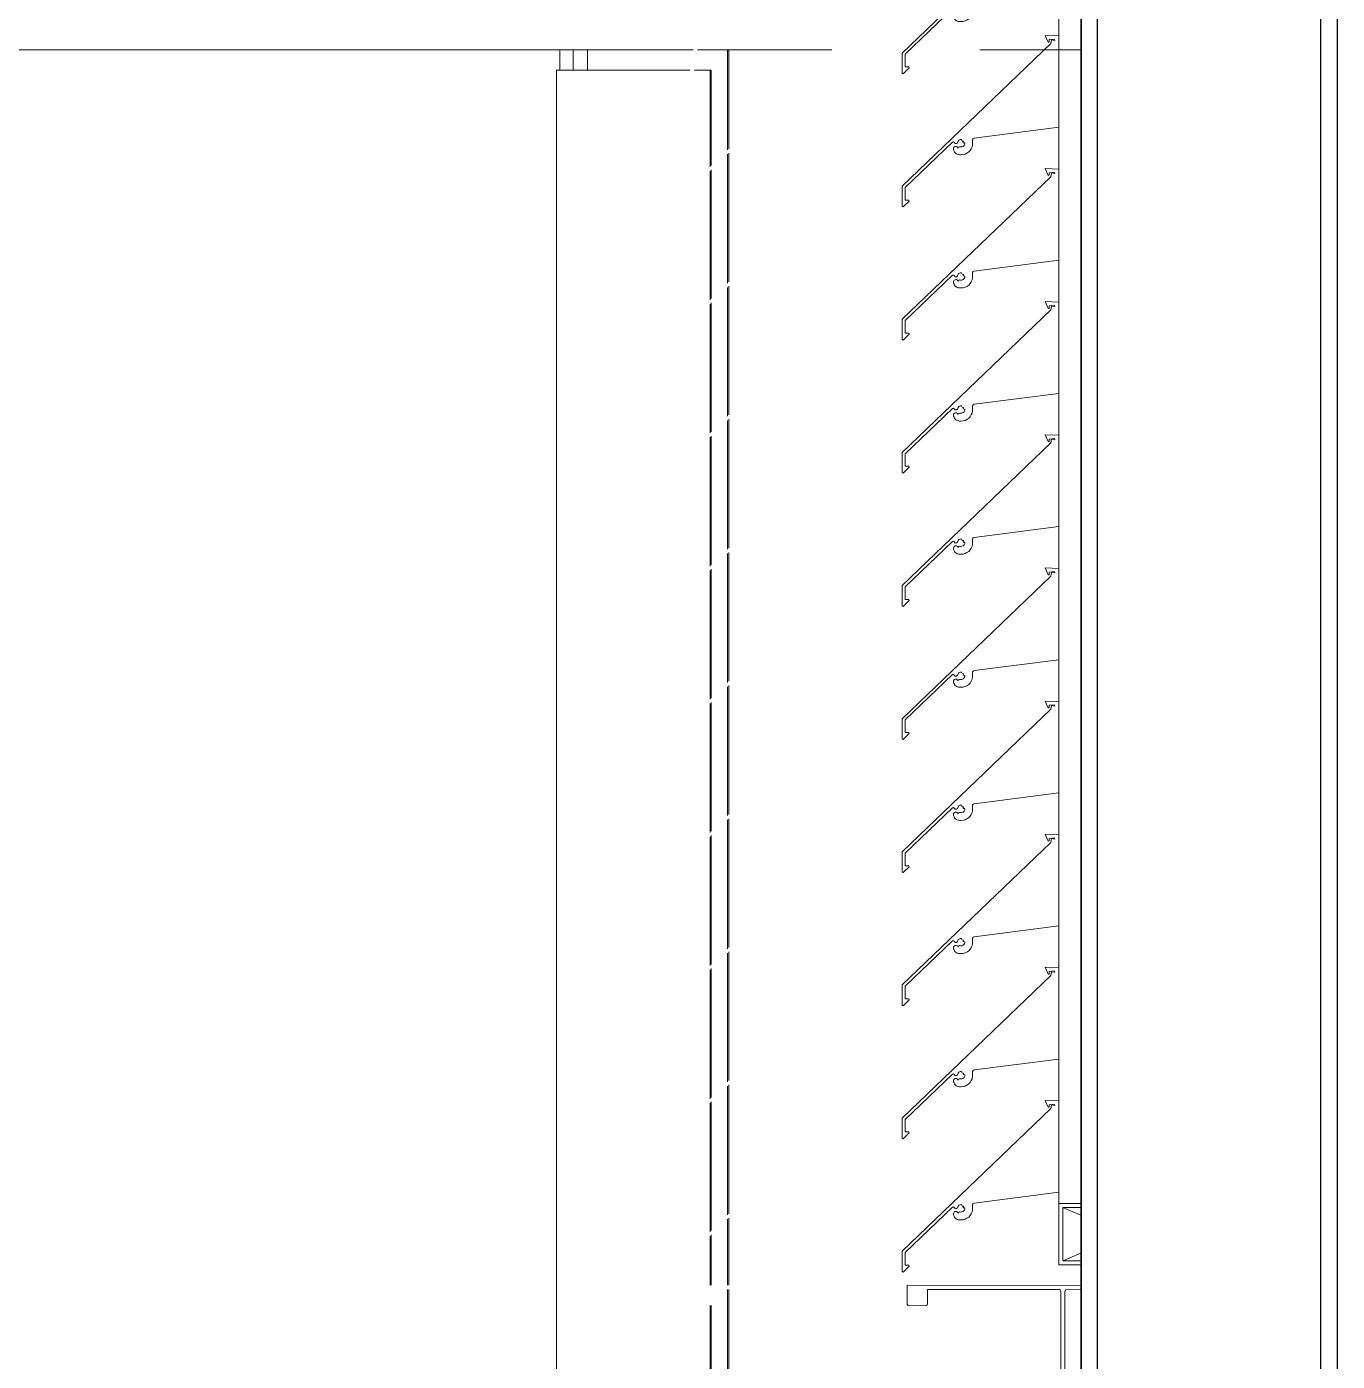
# Model space of a CAD drawing. Header units: millimetres. Extents: x -220592 to 404889, y -217665 to 38245.
# Drawn here: x 27251 to 27890, y -34606 to -33955 of the extents above; entities that cross this region are included whole.
import ezdxf

# ---------------------------------------------------------------- set-up
doc = ezdxf.new("R2010")
doc.units = ezdxf.units.MM
doc.set_wipeout_variables(frame=1)
doc.linetypes.add('XKITLINE00', pattern=[0])
for name, color, linetype in [('000 - 0_HIDE_OBJ_FRAMING_DEF_SUB_1', 7, 'Continuous'), ('000 - STRUCTURE_STEEL_FRAMING_SUB_COLOR_1', 7, 'Continuous'), ('000 - STRUCTURE_STEEL_FRAMING_SUB_COLOR_2', 7, 'Continuous'), ('000 - STRUCTURE_STEEL_FRAMING_WIPEOUT_', 7, 'Continuous')]:
    doc.layers.add(name, color=color, linetype=linetype)
doc.layers.add('Part', color=7, linetype='Continuous', lineweight=0)

# ---------------------------------------------------------------- blocks, each defined once
blk = doc.blocks.new('*A14014')
at = {"layer": 'Part', "color": 7, "linetype": 'XKITLINE00', "lineweight": 0}
for p, q in [((-171.648652, 169.556249), (-171.648652, 182.756135)), ((-172.298652, 182.406131), (-172.298652, 182.610427)), ((-172.298652, 181.756131), (-172.298652, 181.960427)), ((-172.298652, 181.106131), (-172.298652, 181.310427)), ((-172.298652, 180.456131), (-172.298652, 180.660427)), ((-172.298652, 179.806131), (-172.298652, 180.010427)), ((-172.298652, 179.156131), (-172.298652, 179.360427)), ((-172.298652, 178.506131), (-172.298652, 178.710427)), ((-172.298652, 177.856131), (-172.298652, 178.060427)), ((-172.298652, 177.206131), (-172.298652, 177.410427)), ((-172.298652, 176.556131), (-172.298652, 176.760427)), ((-172.298652, 175.906131), (-172.298652, 176.110427)), ((-172.298652, 175.256131), (-172.298652, 175.460427)), ((-172.298652, 174.606131), (-172.298652, 174.810427)), ((-172.298652, 173.956131), (-172.298652, 174.160427)), ((-172.298652, 173.306131), (-172.298652, 173.510427)), ((-172.298652, 172.656131), (-172.298652, 172.860427)), ((-172.298652, 172.006131), (-172.298652, 172.210427)), ((-172.298652, 171.356131), (-172.298652, 171.560427)), ((-172.298652, 170.706131), (-172.298652, 170.910427)), ((-172.298652, 170.056131), (-172.298652, 170.260427)), ((-172.298652, 169.556249), (-172.298652, 169.610427))]:
    blk.add_line(p, q, dxfattribs=at)
blk = doc.blocks.new('*A14227')
at = {"layer": 'Part', "color": 7, "linetype": 'XKITLINE00', "lineweight": 0}
for p, q in [((-172.338255, 170.018789), (-173.063377, 169.322543)), ((-172.298462, 170.056123), (-172.366148, 170.058745)), ((-172.366148, 170.058745), (-172.350613, 170.025258)), ((-172.350613, 170.025258), (-172.34549, 170.02567)), ((-172.34549, 170.02567), (-172.345361, 170.037861)), ((-172.345361, 170.037861), (-172.320378, 170.041001)), ((-172.335358, 170.037332), (-172.338255, 170.018789)), ((-172.335358, 170.037332), (-172.318342, 170.034428)), ((-172.320378, 170.041001), (-172.318342, 170.034428)), ((-172.298455, 169.610453), (-172.298462, 170.056123)), ((-172.790857, 169.542126), (-172.78619, 169.546913)), ((-172.78619, 169.546913), (-172.780114, 169.549703)), ((-172.780114, 169.549703), (-172.773442, 169.550125)), ((-172.773442, 169.550125), (-172.77112, 169.542735)), ((-172.720912, 169.545159), (-172.720672, 169.550681)), ((-172.720672, 169.550681), (-172.717536, 169.555233)), ((-172.717536, 169.555233), (-172.712461, 169.557423)), ((-172.712461, 169.557423), (-172.298455, 169.610453)), ((-173.048341, 169.316176), (-172.817326, 169.537579)), ((-172.817326, 169.537579), (-172.812166, 169.538671)), ((-172.810019, 169.512761), (-172.812659, 169.507287)), ((-172.812659, 169.507287), (-172.812163, 169.499517)), ((-172.812166, 169.538671), (-172.808512, 169.534044)), ((-172.812163, 169.499517), (-172.810428, 169.494021)), ((-172.810428, 169.494021), (-172.807674, 169.488958)), ((-172.804875, 169.515998), (-172.810019, 169.512761)), ((-172.808512, 169.534044), (-172.804048, 169.53019)), ((-172.807674, 169.488958), (-172.804002, 169.484515)), ((-172.798797, 169.51601), (-172.804875, 169.515998)), ((-172.804048, 169.53019), (-172.798154, 169.530396)), ((-172.804002, 169.484515), (-172.799549, 169.480857)), ((-172.793641, 169.512792), (-172.798797, 169.51601)), ((-172.798154, 169.530396), (-172.793971, 169.534553)), ((-172.793971, 169.534553), (-172.790857, 169.542126)), ((-172.790699, 169.50732), (-172.793641, 169.512792)), ((-172.788669, 169.512301), (-172.790699, 169.50732)), ((-172.783858, 169.514708), (-172.788669, 169.512301)), ((-172.77794, 169.513803), (-172.783858, 169.514708)), ((-172.77144, 169.514147), (-172.77794, 169.513803)), ((-172.765472, 169.516745), (-172.77144, 169.514147)), ((-172.77112, 169.542735), (-172.763955, 169.541791)), ((-172.76079, 169.521267), (-172.765472, 169.516745)), ((-172.763955, 169.541791), (-172.765124, 169.534731)), ((-172.765124, 169.534731), (-172.757418, 169.533625)), ((-172.757988, 169.527141), (-172.76079, 169.521267)), ((-172.757418, 169.533625), (-172.757988, 169.527141)), ((-172.756337, 169.479072), (-172.747074, 169.483445)), ((-172.747074, 169.483445), (-172.738758, 169.489423)), ((-172.738758, 169.489423), (-172.731662, 169.49681)), ((-172.731662, 169.49681), (-172.726022, 169.50536)), ((-172.726022, 169.50536), (-172.722024, 169.51479)), ((-172.722024, 169.51479), (-172.719801, 169.524789)), ((-172.719426, 169.535025), (-172.720912, 169.545159)), ((-172.719801, 169.524789), (-172.719426, 169.535025)), ((-172.799549, 169.480857), (-172.794479, 169.478117)), ((-172.794479, 169.478117), (-172.788978, 169.476398)), ((-172.788978, 169.476398), (-172.78325, 169.475762)), ((-172.78325, 169.475762), (-172.776451, 169.475664)), ((-172.776451, 169.475664), (-172.766238, 169.476449)), ((-172.766238, 169.476449), (-172.756337, 169.479072)), ((-173.063377, 169.322543), (-173.062824, 169.223392)), ((-173.047999, 169.25483), (-173.048341, 169.316176)), ((-173.062824, 169.223392), (-173.058143, 169.220923)), ((-173.058143, 169.220923), (-173.029494, 169.249812)), ((-173.030579, 169.254733), (-173.047999, 169.25483)), ((-173.029494, 169.249812), (-173.030579, 169.254733))]:
    blk.add_line(p, q, dxfattribs=at)
blk = doc.blocks.new('*A14228')
at = {"layer": 'Part', "color": 7, "linetype": 'XKITLINE00', "lineweight": 0}
for p, q in [((-172.338255, 170.668789), (-173.063377, 169.972543)), ((-172.298462, 170.706123), (-172.366148, 170.708745)), ((-172.366148, 170.708745), (-172.350613, 170.675258)), ((-172.350613, 170.675258), (-172.34549, 170.67567)), ((-172.34549, 170.67567), (-172.345361, 170.687861)), ((-172.345361, 170.687861), (-172.320378, 170.691001)), ((-172.335358, 170.687332), (-172.338255, 170.668789)), ((-172.335358, 170.687332), (-172.318342, 170.684428)), ((-172.320378, 170.691001), (-172.318342, 170.684428)), ((-172.298455, 170.260453), (-172.298462, 170.706123)), ((-172.78619, 170.196913), (-172.780114, 170.199703)), ((-172.780114, 170.199703), (-172.773442, 170.200125)), ((-172.773442, 170.200125), (-172.77112, 170.192735)), ((-172.720912, 170.195159), (-172.720672, 170.200681)), ((-172.720672, 170.200681), (-172.717536, 170.205233)), ((-172.717536, 170.205233), (-172.712461, 170.207423)), ((-172.712461, 170.207423), (-172.298455, 170.260453)), ((-173.048341, 169.966176), (-172.817326, 170.187579)), ((-172.817326, 170.187579), (-172.812166, 170.188671)), ((-172.810019, 170.162761), (-172.812659, 170.157287)), ((-172.812659, 170.157287), (-172.812163, 170.149517)), ((-172.812166, 170.188671), (-172.808512, 170.184044)), ((-172.812163, 170.149517), (-172.810428, 170.144021)), ((-172.810428, 170.144021), (-172.807674, 170.138958)), ((-172.804875, 170.165998), (-172.810019, 170.162761)), ((-172.808512, 170.184044), (-172.804048, 170.18019)), ((-172.807674, 170.138958), (-172.804002, 170.134515)), ((-172.798797, 170.16601), (-172.804875, 170.165998)), ((-172.804048, 170.18019), (-172.798154, 170.180396)), ((-172.804002, 170.134515), (-172.799549, 170.130857)), ((-172.793641, 170.162792), (-172.798797, 170.16601)), ((-172.798154, 170.180396), (-172.793971, 170.184553)), ((-172.793971, 170.184553), (-172.790857, 170.192126)), ((-172.790699, 170.15732), (-172.793641, 170.162792)), ((-172.790857, 170.192126), (-172.78619, 170.196913)), ((-172.788669, 170.162301), (-172.790699, 170.15732)), ((-172.783858, 170.164708), (-172.788669, 170.162301)), ((-172.77794, 170.163803), (-172.783858, 170.164708)), ((-172.77144, 170.164147), (-172.77794, 170.163803)), ((-172.765472, 170.166745), (-172.77144, 170.164147)), ((-172.77112, 170.192735), (-172.763955, 170.191791)), ((-172.76079, 170.171267), (-172.765472, 170.166745)), ((-172.763955, 170.191791), (-172.765124, 170.184731)), ((-172.765124, 170.184731), (-172.757418, 170.183625)), ((-172.757988, 170.177141), (-172.76079, 170.171267)), ((-172.757418, 170.183625), (-172.757988, 170.177141)), ((-172.756337, 170.129072), (-172.747074, 170.133445)), ((-172.747074, 170.133445), (-172.738758, 170.139423)), ((-172.738758, 170.139423), (-172.731662, 170.14681)), ((-172.731662, 170.14681), (-172.726022, 170.15536)), ((-172.726022, 170.15536), (-172.722024, 170.16479)), ((-172.722024, 170.16479), (-172.719801, 170.174789)), ((-172.719426, 170.185025), (-172.720912, 170.195159)), ((-172.719801, 170.174789), (-172.719426, 170.185025)), ((-172.799549, 170.130857), (-172.794479, 170.128117)), ((-172.794479, 170.128117), (-172.788978, 170.126398)), ((-172.788978, 170.126398), (-172.78325, 170.125762)), ((-172.78325, 170.125762), (-172.776451, 170.125664)), ((-172.776451, 170.125664), (-172.766238, 170.126449)), ((-172.766238, 170.126449), (-172.756337, 170.129072)), ((-173.063377, 169.972543), (-173.062824, 169.873392)), ((-173.047999, 169.90483), (-173.048341, 169.966176)), ((-173.062824, 169.873392), (-173.058143, 169.870923)), ((-173.058143, 169.870923), (-173.029494, 169.899812)), ((-173.030579, 169.904733), (-173.047999, 169.90483)), ((-173.029494, 169.899812), (-173.030579, 169.904733))]:
    blk.add_line(p, q, dxfattribs=at)
blk = doc.blocks.new('*A14229')
at = {"layer": 'Part', "color": 7, "linetype": 'XKITLINE00', "lineweight": 0}
for p, q in [((-172.338255, 171.318789), (-173.063377, 170.622543)), ((-172.298462, 171.356123), (-172.366148, 171.358745)), ((-172.366148, 171.358745), (-172.350613, 171.325258)), ((-172.350613, 171.325258), (-172.34549, 171.32567)), ((-172.34549, 171.32567), (-172.345361, 171.337861)), ((-172.345361, 171.337861), (-172.320378, 171.341001)), ((-172.335358, 171.337332), (-172.338255, 171.318789)), ((-172.335358, 171.337332), (-172.318342, 171.334428)), ((-172.320378, 171.341001), (-172.318342, 171.334428)), ((-172.298455, 170.910453), (-172.298462, 171.356123)), ((-172.78619, 170.846913), (-172.780114, 170.849703)), ((-172.780114, 170.849703), (-172.773442, 170.850125)), ((-172.773442, 170.850125), (-172.77112, 170.842735)), ((-172.720912, 170.845159), (-172.720672, 170.850681)), ((-172.720672, 170.850681), (-172.717536, 170.855233)), ((-172.717536, 170.855233), (-172.712461, 170.857423)), ((-172.712461, 170.857423), (-172.298455, 170.910453)), ((-173.048341, 170.616176), (-172.817326, 170.837579)), ((-172.817326, 170.837579), (-172.812166, 170.838671)), ((-172.810019, 170.812761), (-172.812659, 170.807287)), ((-172.812659, 170.807287), (-172.812163, 170.799517)), ((-172.812166, 170.838671), (-172.808512, 170.834044)), ((-172.812163, 170.799517), (-172.810428, 170.794021)), ((-172.810428, 170.794021), (-172.807674, 170.788958)), ((-172.804875, 170.815998), (-172.810019, 170.812761)), ((-172.808512, 170.834044), (-172.804048, 170.83019)), ((-172.807674, 170.788958), (-172.804002, 170.784515)), ((-172.798797, 170.81601), (-172.804875, 170.815998)), ((-172.804048, 170.83019), (-172.798154, 170.830396)), ((-172.804002, 170.784515), (-172.799549, 170.780857)), ((-172.793641, 170.812792), (-172.798797, 170.81601)), ((-172.798154, 170.830396), (-172.793971, 170.834553)), ((-172.793971, 170.834553), (-172.790857, 170.842126)), ((-172.790699, 170.80732), (-172.793641, 170.812792)), ((-172.790857, 170.842126), (-172.78619, 170.846913)), ((-172.788669, 170.812301), (-172.790699, 170.80732)), ((-172.783858, 170.814708), (-172.788669, 170.812301)), ((-172.77794, 170.813803), (-172.783858, 170.814708)), ((-172.77144, 170.814147), (-172.77794, 170.813803)), ((-172.765472, 170.816745), (-172.77144, 170.814147)), ((-172.77112, 170.842735), (-172.763955, 170.841791)), ((-172.76079, 170.821267), (-172.765472, 170.816745)), ((-172.763955, 170.841791), (-172.765124, 170.834731)), ((-172.765124, 170.834731), (-172.757418, 170.833625)), ((-172.757988, 170.827141), (-172.76079, 170.821267)), ((-172.757418, 170.833625), (-172.757988, 170.827141)), ((-172.747074, 170.783445), (-172.738758, 170.789423)), ((-172.738758, 170.789423), (-172.731662, 170.79681)), ((-172.731662, 170.79681), (-172.726022, 170.80536)), ((-172.726022, 170.80536), (-172.722024, 170.81479)), ((-172.722024, 170.81479), (-172.719801, 170.824789)), ((-172.719426, 170.835025), (-172.720912, 170.845159)), ((-172.719801, 170.824789), (-172.719426, 170.835025)), ((-172.799549, 170.780857), (-172.794479, 170.778117)), ((-172.794479, 170.778117), (-172.788978, 170.776398)), ((-172.788978, 170.776398), (-172.78325, 170.775762)), ((-172.78325, 170.775762), (-172.776451, 170.775664)), ((-172.776451, 170.775664), (-172.766238, 170.776449)), ((-172.766238, 170.776449), (-172.756337, 170.779072)), ((-172.756337, 170.779072), (-172.747074, 170.783445)), ((-173.063377, 170.622543), (-173.062824, 170.523392)), ((-173.047999, 170.55483), (-173.048341, 170.616176)), ((-173.058143, 170.520923), (-173.029494, 170.549812)), ((-173.030579, 170.554733), (-173.047999, 170.55483)), ((-173.029494, 170.549812), (-173.030579, 170.554733)), ((-173.062824, 170.523392), (-173.058143, 170.520923))]:
    blk.add_line(p, q, dxfattribs=at)
blk = doc.blocks.new('*A14230')
at = {"layer": 'Part', "color": 7, "linetype": 'XKITLINE00', "lineweight": 0}
for p, q in [((-172.338255, 171.968789), (-173.063377, 171.272543)), ((-172.298462, 172.006123), (-172.366148, 172.008745)), ((-172.366148, 172.008745), (-172.350613, 171.975258)), ((-172.350613, 171.975258), (-172.34549, 171.97567)), ((-172.34549, 171.97567), (-172.345361, 171.987861)), ((-172.345361, 171.987861), (-172.320378, 171.991001)), ((-172.335358, 171.987332), (-172.338255, 171.968789)), ((-172.335358, 171.987332), (-172.318342, 171.984428)), ((-172.320378, 171.991001), (-172.318342, 171.984428)), ((-172.298455, 171.560453), (-172.298462, 172.006123)), ((-172.720672, 171.500681), (-172.717536, 171.505233)), ((-172.717536, 171.505233), (-172.712461, 171.507423)), ((-172.712461, 171.507423), (-172.298455, 171.560453)), ((-173.048341, 171.266176), (-172.817326, 171.487579)), ((-172.817326, 171.487579), (-172.812166, 171.488671)), ((-172.810019, 171.462761), (-172.812659, 171.457287)), ((-172.812659, 171.457287), (-172.812163, 171.449517)), ((-172.812166, 171.488671), (-172.808512, 171.484044)), ((-172.812163, 171.449517), (-172.810428, 171.444021)), ((-172.810428, 171.444021), (-172.807674, 171.438958)), ((-172.804875, 171.465998), (-172.810019, 171.462761)), ((-172.808512, 171.484044), (-172.804048, 171.48019)), ((-172.807674, 171.438958), (-172.804002, 171.434515)), ((-172.798797, 171.46601), (-172.804875, 171.465998)), ((-172.804048, 171.48019), (-172.798154, 171.480396)), ((-172.793641, 171.462792), (-172.798797, 171.46601)), ((-172.798154, 171.480396), (-172.793971, 171.484553)), ((-172.793971, 171.484553), (-172.790857, 171.492126)), ((-172.790699, 171.45732), (-172.793641, 171.462792)), ((-172.790857, 171.492126), (-172.78619, 171.496913)), ((-172.788669, 171.462301), (-172.790699, 171.45732)), ((-172.783858, 171.464708), (-172.788669, 171.462301)), ((-172.78619, 171.496913), (-172.780114, 171.499703)), ((-172.77794, 171.463803), (-172.783858, 171.464708)), ((-172.780114, 171.499703), (-172.773442, 171.500125)), ((-172.77144, 171.464147), (-172.77794, 171.463803)), ((-172.773442, 171.500125), (-172.77112, 171.492735)), ((-172.765472, 171.466745), (-172.77144, 171.464147)), ((-172.77112, 171.492735), (-172.763955, 171.491791)), ((-172.76079, 171.471267), (-172.765472, 171.466745)), ((-172.763955, 171.491791), (-172.765124, 171.484731)), ((-172.765124, 171.484731), (-172.757418, 171.483625)), ((-172.757988, 171.477141), (-172.76079, 171.471267)), ((-172.757418, 171.483625), (-172.757988, 171.477141)), ((-172.747074, 171.433445), (-172.738758, 171.439423)), ((-172.738758, 171.439423), (-172.731662, 171.44681)), ((-172.731662, 171.44681), (-172.726022, 171.45536)), ((-172.726022, 171.45536), (-172.722024, 171.46479)), ((-172.722024, 171.46479), (-172.719801, 171.474789)), ((-172.720912, 171.495159), (-172.720672, 171.500681)), ((-172.719426, 171.485025), (-172.720912, 171.495159)), ((-172.719801, 171.474789), (-172.719426, 171.485025)), ((-172.804002, 171.434515), (-172.799549, 171.430857)), ((-172.799549, 171.430857), (-172.794479, 171.428117)), ((-172.794479, 171.428117), (-172.788978, 171.426398)), ((-172.788978, 171.426398), (-172.78325, 171.425762)), ((-172.78325, 171.425762), (-172.776451, 171.425664)), ((-172.776451, 171.425664), (-172.766238, 171.426449)), ((-172.766238, 171.426449), (-172.756337, 171.429072)), ((-172.756337, 171.429072), (-172.747074, 171.433445)), ((-173.063377, 171.272543), (-173.062824, 171.173392)), ((-173.047999, 171.20483), (-173.048341, 171.266176)), ((-173.058143, 171.170923), (-173.029494, 171.199812)), ((-173.030579, 171.204733), (-173.047999, 171.20483)), ((-173.029494, 171.199812), (-173.030579, 171.204733)), ((-173.062824, 171.173392), (-173.058143, 171.170923))]:
    blk.add_line(p, q, dxfattribs=at)
blk = doc.blocks.new('*A14231')
at = {"layer": 'Part', "color": 7, "linetype": 'XKITLINE00', "lineweight": 0}
for p, q in [((-172.338255, 172.618789), (-173.063377, 171.922543)), ((-172.298462, 172.656123), (-172.366148, 172.658745)), ((-172.366148, 172.658745), (-172.350613, 172.625258)), ((-172.350613, 172.625258), (-172.34549, 172.62567)), ((-172.34549, 172.62567), (-172.345361, 172.637861)), ((-172.345361, 172.637861), (-172.320378, 172.641001)), ((-172.335358, 172.637332), (-172.338255, 172.618789)), ((-172.335358, 172.637332), (-172.318342, 172.634428)), ((-172.320378, 172.641001), (-172.318342, 172.634428)), ((-172.298455, 172.210453), (-172.298462, 172.656123)), ((-172.720672, 172.150681), (-172.717536, 172.155233)), ((-172.717536, 172.155233), (-172.712461, 172.157423)), ((-172.712461, 172.157423), (-172.298455, 172.210453)), ((-173.048341, 171.916176), (-172.817326, 172.137579)), ((-172.817326, 172.137579), (-172.812166, 172.138671)), ((-172.810019, 172.112761), (-172.812659, 172.107287)), ((-172.812659, 172.107287), (-172.812163, 172.099517)), ((-172.812166, 172.138671), (-172.808512, 172.134044)), ((-172.812163, 172.099517), (-172.810428, 172.094021)), ((-172.810428, 172.094021), (-172.807674, 172.088958)), ((-172.804875, 172.115998), (-172.810019, 172.112761)), ((-172.808512, 172.134044), (-172.804048, 172.13019)), ((-172.807674, 172.088958), (-172.804002, 172.084515)), ((-172.798797, 172.11601), (-172.804875, 172.115998)), ((-172.804048, 172.13019), (-172.798154, 172.130396)), ((-172.793641, 172.112792), (-172.798797, 172.11601)), ((-172.798154, 172.130396), (-172.793971, 172.134553)), ((-172.793971, 172.134553), (-172.790857, 172.142126)), ((-172.790699, 172.10732), (-172.793641, 172.112792)), ((-172.790857, 172.142126), (-172.78619, 172.146913)), ((-172.788669, 172.112301), (-172.790699, 172.10732)), ((-172.783858, 172.114708), (-172.788669, 172.112301)), ((-172.78619, 172.146913), (-172.780114, 172.149703)), ((-172.77794, 172.113803), (-172.783858, 172.114708)), ((-172.780114, 172.149703), (-172.773442, 172.150125)), ((-172.77144, 172.114147), (-172.77794, 172.113803)), ((-172.773442, 172.150125), (-172.77112, 172.142735)), ((-172.765472, 172.116745), (-172.77144, 172.114147)), ((-172.77112, 172.142735), (-172.763955, 172.141791)), ((-172.76079, 172.121267), (-172.765472, 172.116745)), ((-172.763955, 172.141791), (-172.765124, 172.134731)), ((-172.765124, 172.134731), (-172.757418, 172.133625)), ((-172.757988, 172.127141), (-172.76079, 172.121267)), ((-172.757418, 172.133625), (-172.757988, 172.127141)), ((-172.747074, 172.083445), (-172.738758, 172.089423)), ((-172.738758, 172.089423), (-172.731662, 172.09681)), ((-172.731662, 172.09681), (-172.726022, 172.10536)), ((-172.726022, 172.10536), (-172.722024, 172.11479)), ((-172.722024, 172.11479), (-172.719801, 172.124789)), ((-172.720912, 172.145159), (-172.720672, 172.150681)), ((-172.719426, 172.135025), (-172.720912, 172.145159)), ((-172.719801, 172.124789), (-172.719426, 172.135025)), ((-172.804002, 172.084515), (-172.799549, 172.080857)), ((-172.799549, 172.080857), (-172.794479, 172.078117)), ((-172.794479, 172.078117), (-172.788978, 172.076398)), ((-172.788978, 172.076398), (-172.78325, 172.075762)), ((-172.78325, 172.075762), (-172.776451, 172.075664)), ((-172.776451, 172.075664), (-172.766238, 172.076449)), ((-172.766238, 172.076449), (-172.756337, 172.079072)), ((-172.756337, 172.079072), (-172.747074, 172.083445)), ((-173.063377, 171.922543), (-173.062824, 171.823392)), ((-173.047999, 171.85483), (-173.048341, 171.916176)), ((-173.058143, 171.820923), (-173.029494, 171.849812)), ((-173.030579, 171.854733), (-173.047999, 171.85483)), ((-173.029494, 171.849812), (-173.030579, 171.854733)), ((-173.062824, 171.823392), (-173.058143, 171.820923))]:
    blk.add_line(p, q, dxfattribs=at)
blk = doc.blocks.new('*A14232')
at = {"layer": 'Part', "color": 7, "linetype": 'XKITLINE00', "lineweight": 0}
for p, q in [((-172.338255, 173.268789), (-173.063377, 172.572543)), ((-172.298462, 173.306123), (-172.366148, 173.308745)), ((-172.366148, 173.308745), (-172.350613, 173.275258)), ((-172.350613, 173.275258), (-172.34549, 173.27567)), ((-172.34549, 173.27567), (-172.345361, 173.287861)), ((-172.345361, 173.287861), (-172.320378, 173.291001)), ((-172.335358, 173.287332), (-172.338255, 173.268789)), ((-172.335358, 173.287332), (-172.318342, 173.284428)), ((-172.320378, 173.291001), (-172.318342, 173.284428)), ((-172.298455, 172.860453), (-172.298462, 173.306123)), ((-172.720672, 172.800681), (-172.717536, 172.805233)), ((-172.717536, 172.805233), (-172.712461, 172.807423)), ((-172.712461, 172.807423), (-172.298455, 172.860453)), ((-173.048341, 172.566176), (-172.817326, 172.787579)), ((-172.817326, 172.787579), (-172.812166, 172.788671)), ((-172.810019, 172.762761), (-172.812659, 172.757287)), ((-172.812659, 172.757287), (-172.812163, 172.749517)), ((-172.812166, 172.788671), (-172.808512, 172.784044)), ((-172.812163, 172.749517), (-172.810428, 172.744021)), ((-172.810428, 172.744021), (-172.807674, 172.738958)), ((-172.804875, 172.765998), (-172.810019, 172.762761)), ((-172.808512, 172.784044), (-172.804048, 172.78019)), ((-172.798797, 172.76601), (-172.804875, 172.765998)), ((-172.804048, 172.78019), (-172.798154, 172.780396)), ((-172.793641, 172.762792), (-172.798797, 172.76601)), ((-172.798154, 172.780396), (-172.793971, 172.784553)), ((-172.793971, 172.784553), (-172.790857, 172.792126)), ((-172.790699, 172.75732), (-172.793641, 172.762792)), ((-172.790857, 172.792126), (-172.78619, 172.796913)), ((-172.788669, 172.762301), (-172.790699, 172.75732)), ((-172.783858, 172.764708), (-172.788669, 172.762301)), ((-172.78619, 172.796913), (-172.780114, 172.799703)), ((-172.77794, 172.763803), (-172.783858, 172.764708)), ((-172.780114, 172.799703), (-172.773442, 172.800125)), ((-172.77144, 172.764147), (-172.77794, 172.763803)), ((-172.773442, 172.800125), (-172.77112, 172.792735)), ((-172.765472, 172.766745), (-172.77144, 172.764147)), ((-172.77112, 172.792735), (-172.763955, 172.791791)), ((-172.76079, 172.771267), (-172.765472, 172.766745)), ((-172.763955, 172.791791), (-172.765124, 172.784731)), ((-172.765124, 172.784731), (-172.757418, 172.783625)), ((-172.757988, 172.777141), (-172.76079, 172.771267)), ((-172.757418, 172.783625), (-172.757988, 172.777141)), ((-172.747074, 172.733445), (-172.738758, 172.739423)), ((-172.738758, 172.739423), (-172.731662, 172.74681)), ((-172.731662, 172.74681), (-172.726022, 172.75536)), ((-172.726022, 172.75536), (-172.722024, 172.76479)), ((-172.722024, 172.76479), (-172.719801, 172.774789)), ((-172.720912, 172.795159), (-172.720672, 172.800681)), ((-172.719426, 172.785025), (-172.720912, 172.795159)), ((-172.719801, 172.774789), (-172.719426, 172.785025)), ((-172.807674, 172.738958), (-172.804002, 172.734515)), ((-172.804002, 172.734515), (-172.799549, 172.730857)), ((-172.799549, 172.730857), (-172.794479, 172.728117)), ((-172.794479, 172.728117), (-172.788978, 172.726398)), ((-172.788978, 172.726398), (-172.78325, 172.725762)), ((-172.78325, 172.725762), (-172.776451, 172.725664)), ((-172.776451, 172.725664), (-172.766238, 172.726449)), ((-172.766238, 172.726449), (-172.756337, 172.729072)), ((-172.756337, 172.729072), (-172.747074, 172.733445)), ((-173.063377, 172.572543), (-173.062824, 172.473392)), ((-173.047999, 172.50483), (-173.048341, 172.566176)), ((-173.058143, 172.470923), (-173.029494, 172.499812)), ((-173.030579, 172.504733), (-173.047999, 172.50483)), ((-173.029494, 172.499812), (-173.030579, 172.504733)), ((-173.062824, 172.473392), (-173.058143, 172.470923))]:
    blk.add_line(p, q, dxfattribs=at)
blk = doc.blocks.new('*A14233')
at = {"layer": 'Part', "color": 7, "linetype": 'XKITLINE00', "lineweight": 0}
for p, q in [((-172.338255, 173.918789), (-173.063377, 173.222543)), ((-172.298462, 173.956123), (-172.366148, 173.958745)), ((-172.366148, 173.958745), (-172.350613, 173.925258)), ((-172.350613, 173.925258), (-172.34549, 173.92567)), ((-172.34549, 173.92567), (-172.345361, 173.937861)), ((-172.345361, 173.937861), (-172.320378, 173.941001)), ((-172.335358, 173.937332), (-172.338255, 173.918789)), ((-172.335358, 173.937332), (-172.318342, 173.934428)), ((-172.320378, 173.941001), (-172.318342, 173.934428)), ((-172.298455, 173.510453), (-172.298462, 173.956123)), ((-172.717536, 173.455233), (-172.712461, 173.457423)), ((-172.712461, 173.457423), (-172.298455, 173.510453)), ((-173.048341, 173.216176), (-172.817326, 173.437579)), ((-172.817326, 173.437579), (-172.812166, 173.438671)), ((-172.810019, 173.412761), (-172.812659, 173.407287)), ((-172.812659, 173.407287), (-172.812163, 173.399517)), ((-172.812166, 173.438671), (-172.808512, 173.434044)), ((-172.812163, 173.399517), (-172.810428, 173.394021)), ((-172.810428, 173.394021), (-172.807674, 173.388958)), ((-172.804875, 173.415998), (-172.810019, 173.412761)), ((-172.808512, 173.434044), (-172.804048, 173.43019)), ((-172.798797, 173.41601), (-172.804875, 173.415998)), ((-172.804048, 173.43019), (-172.798154, 173.430396)), ((-172.793641, 173.412792), (-172.798797, 173.41601)), ((-172.798154, 173.430396), (-172.793971, 173.434553)), ((-172.793971, 173.434553), (-172.790857, 173.442126)), ((-172.790699, 173.40732), (-172.793641, 173.412792)), ((-172.790857, 173.442126), (-172.78619, 173.446913)), ((-172.788669, 173.412301), (-172.790699, 173.40732)), ((-172.783858, 173.414708), (-172.788669, 173.412301)), ((-172.78619, 173.446913), (-172.780114, 173.449703)), ((-172.77794, 173.413803), (-172.783858, 173.414708)), ((-172.780114, 173.449703), (-172.773442, 173.450125)), ((-172.77144, 173.414147), (-172.77794, 173.413803)), ((-172.773442, 173.450125), (-172.77112, 173.442735)), ((-172.765472, 173.416745), (-172.77144, 173.414147)), ((-172.77112, 173.442735), (-172.763955, 173.441791)), ((-172.76079, 173.421267), (-172.765472, 173.416745)), ((-172.763955, 173.441791), (-172.765124, 173.434731)), ((-172.765124, 173.434731), (-172.757418, 173.433625)), ((-172.757988, 173.427141), (-172.76079, 173.421267)), ((-172.757418, 173.433625), (-172.757988, 173.427141)), ((-172.738758, 173.389423), (-172.731662, 173.39681)), ((-172.731662, 173.39681), (-172.726022, 173.40536)), ((-172.726022, 173.40536), (-172.722024, 173.41479)), ((-172.722024, 173.41479), (-172.719801, 173.424789)), ((-172.720912, 173.445159), (-172.720672, 173.450681)), ((-172.719426, 173.435025), (-172.720912, 173.445159)), ((-172.720672, 173.450681), (-172.717536, 173.455233)), ((-172.719801, 173.424789), (-172.719426, 173.435025)), ((-172.807674, 173.388958), (-172.804002, 173.384515)), ((-172.804002, 173.384515), (-172.799549, 173.380857)), ((-172.799549, 173.380857), (-172.794479, 173.378117)), ((-172.794479, 173.378117), (-172.788978, 173.376398)), ((-172.788978, 173.376398), (-172.78325, 173.375762)), ((-172.78325, 173.375762), (-172.776451, 173.375664)), ((-172.776451, 173.375664), (-172.766238, 173.376449)), ((-172.766238, 173.376449), (-172.756337, 173.379072)), ((-172.756337, 173.379072), (-172.747074, 173.383445)), ((-172.747074, 173.383445), (-172.738758, 173.389423)), ((-173.063377, 173.222543), (-173.062824, 173.123392)), ((-173.047999, 173.15483), (-173.048341, 173.216176)), ((-173.058143, 173.120923), (-173.029494, 173.149812)), ((-173.030579, 173.154733), (-173.047999, 173.15483)), ((-173.029494, 173.149812), (-173.030579, 173.154733)), ((-173.062824, 173.123392), (-173.058143, 173.120923))]:
    blk.add_line(p, q, dxfattribs=at)
blk = doc.blocks.new('*A14234')
at = {"layer": 'Part', "color": 7, "linetype": 'XKITLINE00', "lineweight": 0}
for p, q in [((-172.338255, 174.568789), (-173.063377, 173.872543)), ((-172.298462, 174.606123), (-172.366148, 174.608745)), ((-172.366148, 174.608745), (-172.350613, 174.575258)), ((-172.350613, 174.575258), (-172.34549, 174.57567)), ((-172.34549, 174.57567), (-172.345361, 174.587861)), ((-172.345361, 174.587861), (-172.320378, 174.591001)), ((-172.335358, 174.587332), (-172.338255, 174.568789)), ((-172.335358, 174.587332), (-172.318342, 174.584428)), ((-172.320378, 174.591001), (-172.318342, 174.584428)), ((-172.298455, 174.160453), (-172.298462, 174.606123)), ((-172.712461, 174.107423), (-172.298455, 174.160453)), ((-173.048341, 173.866176), (-172.817326, 174.087579)), ((-172.817326, 174.087579), (-172.812166, 174.088671)), ((-172.810019, 174.062761), (-172.812659, 174.057287)), ((-172.812659, 174.057287), (-172.812163, 174.049517)), ((-172.812166, 174.088671), (-172.808512, 174.084044)), ((-172.812163, 174.049517), (-172.810428, 174.044021)), ((-172.810428, 174.044021), (-172.807674, 174.038958)), ((-172.804875, 174.065998), (-172.810019, 174.062761)), ((-172.808512, 174.084044), (-172.804048, 174.08019)), ((-172.798797, 174.06601), (-172.804875, 174.065998)), ((-172.804048, 174.08019), (-172.798154, 174.080396)), ((-172.793641, 174.062792), (-172.798797, 174.06601)), ((-172.798154, 174.080396), (-172.793971, 174.084553)), ((-172.793971, 174.084553), (-172.790857, 174.092126)), ((-172.790699, 174.05732), (-172.793641, 174.062792)), ((-172.790857, 174.092126), (-172.78619, 174.096913)), ((-172.788669, 174.062301), (-172.790699, 174.05732)), ((-172.783858, 174.064708), (-172.788669, 174.062301)), ((-172.78619, 174.096913), (-172.780114, 174.099703)), ((-172.77794, 174.063803), (-172.783858, 174.064708)), ((-172.780114, 174.099703), (-172.773442, 174.100125)), ((-172.77144, 174.064147), (-172.77794, 174.063803)), ((-172.773442, 174.100125), (-172.77112, 174.092735)), ((-172.765472, 174.066745), (-172.77144, 174.064147)), ((-172.77112, 174.092735), (-172.763955, 174.091791)), ((-172.76079, 174.071267), (-172.765472, 174.066745)), ((-172.763955, 174.091791), (-172.765124, 174.084731)), ((-172.765124, 174.084731), (-172.757418, 174.083625)), ((-172.757988, 174.077141), (-172.76079, 174.071267)), ((-172.757418, 174.083625), (-172.757988, 174.077141)), ((-172.738758, 174.039423), (-172.731662, 174.04681)), ((-172.731662, 174.04681), (-172.726022, 174.05536)), ((-172.726022, 174.05536), (-172.722024, 174.06479)), ((-172.722024, 174.06479), (-172.719801, 174.074789)), ((-172.720912, 174.095159), (-172.720672, 174.100681)), ((-172.719426, 174.085025), (-172.720912, 174.095159)), ((-172.720672, 174.100681), (-172.717536, 174.105233)), ((-172.719801, 174.074789), (-172.719426, 174.085025)), ((-172.717536, 174.105233), (-172.712461, 174.107423)), ((-172.807674, 174.038958), (-172.804002, 174.034515)), ((-172.804002, 174.034515), (-172.799549, 174.030857)), ((-172.799549, 174.030857), (-172.794479, 174.028117)), ((-172.794479, 174.028117), (-172.788978, 174.026398)), ((-172.788978, 174.026398), (-172.78325, 174.025762)), ((-172.78325, 174.025762), (-172.776451, 174.025664)), ((-172.776451, 174.025664), (-172.766238, 174.026449)), ((-172.766238, 174.026449), (-172.756337, 174.029072)), ((-172.756337, 174.029072), (-172.747074, 174.033445)), ((-172.747074, 174.033445), (-172.738758, 174.039423)), ((-173.063377, 173.872543), (-173.062824, 173.773392)), ((-173.047999, 173.80483), (-173.048341, 173.866176)), ((-173.058143, 173.770923), (-173.029494, 173.799812)), ((-173.030579, 173.804733), (-173.047999, 173.80483)), ((-173.029494, 173.799812), (-173.030579, 173.804733)), ((-173.062824, 173.773392), (-173.058143, 173.770923))]:
    blk.add_line(p, q, dxfattribs=at)
blk = doc.blocks.new('*A14235')
at = {"layer": 'Part', "color": 7, "linetype": 'XKITLINE00', "lineweight": 0}
for p, q in [((-172.338255, 175.218789), (-173.063377, 174.522543)), ((-172.298462, 175.256123), (-172.366148, 175.258745)), ((-172.366148, 175.258745), (-172.350613, 175.225258)), ((-172.350613, 175.225258), (-172.34549, 175.22567)), ((-172.34549, 175.22567), (-172.345361, 175.237861)), ((-172.345361, 175.237861), (-172.320378, 175.241001)), ((-172.335358, 175.237332), (-172.338255, 175.218789)), ((-172.335358, 175.237332), (-172.318342, 175.234428)), ((-172.320378, 175.241001), (-172.318342, 175.234428)), ((-172.298455, 174.810453), (-172.298462, 175.256123)), ((-172.712461, 174.757423), (-172.298455, 174.810453)), ((-173.048341, 174.516176), (-172.817326, 174.737579)), ((-172.817326, 174.737579), (-172.812166, 174.738671)), ((-172.810019, 174.712761), (-172.812659, 174.707287)), ((-172.812659, 174.707287), (-172.812163, 174.699517)), ((-172.812166, 174.738671), (-172.808512, 174.734044)), ((-172.812163, 174.699517), (-172.810428, 174.694021)), ((-172.810428, 174.694021), (-172.807674, 174.688958)), ((-172.804875, 174.715998), (-172.810019, 174.712761)), ((-172.808512, 174.734044), (-172.804048, 174.73019)), ((-172.798797, 174.71601), (-172.804875, 174.715998)), ((-172.804048, 174.73019), (-172.798154, 174.730396)), ((-172.793641, 174.712792), (-172.798797, 174.71601)), ((-172.798154, 174.730396), (-172.793971, 174.734553)), ((-172.793971, 174.734553), (-172.790857, 174.742126)), ((-172.790699, 174.70732), (-172.793641, 174.712792)), ((-172.790857, 174.742126), (-172.78619, 174.746913)), ((-172.788669, 174.712301), (-172.790699, 174.70732)), ((-172.783858, 174.714708), (-172.788669, 174.712301)), ((-172.78619, 174.746913), (-172.780114, 174.749703)), ((-172.77794, 174.713803), (-172.783858, 174.714708)), ((-172.780114, 174.749703), (-172.773442, 174.750125)), ((-172.77144, 174.714147), (-172.77794, 174.713803)), ((-172.773442, 174.750125), (-172.77112, 174.742735)), ((-172.765472, 174.716745), (-172.77144, 174.714147)), ((-172.77112, 174.742735), (-172.763955, 174.741791)), ((-172.76079, 174.721267), (-172.765472, 174.716745)), ((-172.763955, 174.741791), (-172.765124, 174.734731)), ((-172.765124, 174.734731), (-172.757418, 174.733625)), ((-172.757988, 174.727141), (-172.76079, 174.721267)), ((-172.757418, 174.733625), (-172.757988, 174.727141)), ((-172.738758, 174.689423), (-172.731662, 174.69681)), ((-172.731662, 174.69681), (-172.726022, 174.70536)), ((-172.726022, 174.70536), (-172.722024, 174.71479)), ((-172.722024, 174.71479), (-172.719801, 174.724789)), ((-172.720912, 174.745159), (-172.720672, 174.750681)), ((-172.719426, 174.735025), (-172.720912, 174.745159)), ((-172.720672, 174.750681), (-172.717536, 174.755233)), ((-172.719801, 174.724789), (-172.719426, 174.735025)), ((-172.717536, 174.755233), (-172.712461, 174.757423)), ((-172.807674, 174.688958), (-172.804002, 174.684515)), ((-172.804002, 174.684515), (-172.799549, 174.680857)), ((-172.799549, 174.680857), (-172.794479, 174.678117)), ((-172.794479, 174.678117), (-172.788978, 174.676398)), ((-172.788978, 174.676398), (-172.78325, 174.675762)), ((-172.78325, 174.675762), (-172.776451, 174.675664)), ((-172.776451, 174.675664), (-172.766238, 174.676449)), ((-172.766238, 174.676449), (-172.756337, 174.679072)), ((-172.756337, 174.679072), (-172.747074, 174.683445)), ((-172.747074, 174.683445), (-172.738758, 174.689423)), ((-173.063377, 174.522543), (-173.062824, 174.423392)), ((-173.047999, 174.45483), (-173.048341, 174.516176)), ((-173.058143, 174.420923), (-173.029494, 174.449812)), ((-173.030579, 174.454733), (-173.047999, 174.45483)), ((-173.029494, 174.449812), (-173.030579, 174.454733)), ((-173.062824, 174.423392), (-173.058143, 174.420923))]:
    blk.add_line(p, q, dxfattribs=at)
blk = doc.blocks.new('*A14236')
at = {"layer": 'Part', "color": 7, "linetype": 'XKITLINE00', "lineweight": 0}
for p, q in [((-172.338255, 175.868789), (-173.063377, 175.172543)), ((-172.298462, 175.906123), (-172.366148, 175.908745)), ((-172.366148, 175.908745), (-172.350613, 175.875258)), ((-172.350613, 175.875258), (-172.34549, 175.87567)), ((-172.34549, 175.87567), (-172.345361, 175.887861)), ((-172.345361, 175.887861), (-172.320378, 175.891001)), ((-172.335358, 175.887332), (-172.338255, 175.868789)), ((-172.335358, 175.887332), (-172.318342, 175.884428)), ((-172.320378, 175.891001), (-172.318342, 175.884428)), ((-172.298455, 175.460453), (-172.298462, 175.906123)), ((-172.712461, 175.407423), (-172.298455, 175.460453)), ((-173.048341, 175.166176), (-172.817326, 175.387579)), ((-172.817326, 175.387579), (-172.812166, 175.388671)), ((-172.810019, 175.362761), (-172.812659, 175.357287)), ((-172.812659, 175.357287), (-172.812163, 175.349517)), ((-172.812166, 175.388671), (-172.808512, 175.384044)), ((-172.812163, 175.349517), (-172.810428, 175.344021)), ((-172.804875, 175.365998), (-172.810019, 175.362761)), ((-172.808512, 175.384044), (-172.804048, 175.38019)), ((-172.798797, 175.36601), (-172.804875, 175.365998)), ((-172.804048, 175.38019), (-172.798154, 175.380396)), ((-172.793641, 175.362792), (-172.798797, 175.36601)), ((-172.798154, 175.380396), (-172.793971, 175.384553)), ((-172.793971, 175.384553), (-172.790857, 175.392126)), ((-172.790699, 175.35732), (-172.793641, 175.362792)), ((-172.790857, 175.392126), (-172.78619, 175.396913)), ((-172.788669, 175.362301), (-172.790699, 175.35732)), ((-172.783858, 175.364708), (-172.788669, 175.362301)), ((-172.78619, 175.396913), (-172.780114, 175.399703)), ((-172.77794, 175.363803), (-172.783858, 175.364708)), ((-172.780114, 175.399703), (-172.773442, 175.400125)), ((-172.77144, 175.364147), (-172.77794, 175.363803)), ((-172.773442, 175.400125), (-172.77112, 175.392735)), ((-172.765472, 175.366745), (-172.77144, 175.364147)), ((-172.77112, 175.392735), (-172.763955, 175.391791)), ((-172.76079, 175.371267), (-172.765472, 175.366745)), ((-172.763955, 175.391791), (-172.765124, 175.384731)), ((-172.765124, 175.384731), (-172.757418, 175.383625)), ((-172.757988, 175.377141), (-172.76079, 175.371267)), ((-172.757418, 175.383625), (-172.757988, 175.377141)), ((-172.738758, 175.339423), (-172.731662, 175.34681)), ((-172.731662, 175.34681), (-172.726022, 175.35536)), ((-172.726022, 175.35536), (-172.722024, 175.36479)), ((-172.722024, 175.36479), (-172.719801, 175.374789)), ((-172.720912, 175.395159), (-172.720672, 175.400681)), ((-172.719426, 175.385025), (-172.720912, 175.395159)), ((-172.720672, 175.400681), (-172.717536, 175.405233)), ((-172.719801, 175.374789), (-172.719426, 175.385025)), ((-172.717536, 175.405233), (-172.712461, 175.407423)), ((-172.810428, 175.344021), (-172.807674, 175.338958)), ((-172.807674, 175.338958), (-172.804002, 175.334515)), ((-172.804002, 175.334515), (-172.799549, 175.330857)), ((-172.799549, 175.330857), (-172.794479, 175.328117)), ((-172.794479, 175.328117), (-172.788978, 175.326398)), ((-172.788978, 175.326398), (-172.78325, 175.325762)), ((-172.78325, 175.325762), (-172.776451, 175.325664)), ((-172.776451, 175.325664), (-172.766238, 175.326449)), ((-172.766238, 175.326449), (-172.756337, 175.329072)), ((-172.756337, 175.329072), (-172.747074, 175.333445)), ((-172.747074, 175.333445), (-172.738758, 175.339423)), ((-173.063377, 175.172543), (-173.062824, 175.073392)), ((-173.047999, 175.10483), (-173.048341, 175.166176)), ((-173.058143, 175.070923), (-173.029494, 175.099812)), ((-173.030579, 175.104733), (-173.047999, 175.10483)), ((-173.029494, 175.099812), (-173.030579, 175.104733)), ((-173.062824, 175.073392), (-173.058143, 175.070923))]:
    blk.add_line(p, q, dxfattribs=at)
blk = doc.blocks.new('*A14247')
at = {"layer": 'Part', "color": 7, "linetype": 'XKITLINE00', "lineweight": 0}
for p, q in [((-172.298652, 169.256249), (-172.298652, 169.556249)), ((-171.648652, 169.556249), (-172.298652, 169.556249)), ((-171.648652, 169.256249), (-171.648652, 169.556249)), ((-172.278652, 169.276249), (-171.668652, 169.536249)), ((-172.278652, 169.536249), (-171.668652, 169.276249)), ((-172.278652, 169.276249), (-172.278652, 169.536249)), ((-172.278652, 169.536249), (-171.668652, 169.536249)), ((-171.668652, 169.536249), (-171.668652, 169.276249)), ((-172.298652, 169.256249), (-171.648652, 169.256249)), ((-171.668652, 169.276249), (-172.278652, 169.276249))]:
    blk.add_line(p, q, dxfattribs=at)
blk = doc.blocks.new('*A14250')
at = {"layer": 'Part', "color": 7, "linetype": 'XKITLINE00', "lineweight": 0}
for p, q in [((-171.648937, 169.40603), (-171.648981, 169.15603)), ((-171.628937, 169.406027), (-171.648937, 169.40603)), ((-171.628982, 169.146027), (-171.628937, 169.406027)), ((-171.648981, 169.15603), (-173.03898, 169.156273)), ((-173.03898, 169.156273), (-173.038236, 169.062446)), ((-172.938996, 169.066255), (-172.938984, 169.136255)), ((-172.938984, 169.136255), (-172.295157, 169.135382)), ((-172.295157, 169.135382), (-172.29067, 169.131698)), ((-172.29067, 169.131698), (-172.288986, 169.126142)), ((-172.288986, 169.126142), (-172.289912, 168.182315)), ((-172.26915, 168.186138), (-172.268986, 169.126138)), ((-172.268986, 169.126138), (-172.268224, 169.129965)), ((-172.268224, 169.129965), (-172.26454, 169.134452)), ((-172.26454, 169.134452), (-172.258984, 169.136137)), ((-172.258984, 169.136137), (-171.635157, 169.136789)), ((-171.635157, 169.136789), (-171.630669, 169.140471)), ((-171.630669, 169.140471), (-171.628982, 169.146027)), ((-173.038236, 169.062446), (-173.034553, 169.057957)), ((-173.034553, 169.057957), (-173.028998, 169.056271)), ((-173.028998, 169.056271), (-172.945171, 169.057018)), ((-172.945171, 169.057018), (-172.940682, 169.0607)), ((-172.940682, 169.0607), (-172.938996, 169.066255)), ((-173.039139, 168.246273), (-173.039155, 168.156273)), ((-173.037453, 168.251828), (-173.039139, 168.246273)), ((-173.032965, 168.25551), (-173.037453, 168.251828)), ((-172.949138, 168.256257), (-173.032965, 168.25551)), ((-172.943582, 168.254571), (-172.949138, 168.256257)), ((-172.9399, 168.250082), (-172.943582, 168.254571)), ((-172.939152, 168.176255), (-172.9399, 168.250082)), ((-172.289912, 168.182315), (-172.293596, 168.177828)), ((-172.267465, 168.180582), (-172.26915, 168.186138)), ((-172.262978, 168.176899), (-172.267465, 168.180582)), ((-173.039155, 168.156273), (-171.649155, 168.15603)), ((-172.299152, 168.176144), (-172.939152, 168.176255)), ((-172.293596, 168.177828), (-172.299152, 168.176144)), ((-171.639152, 168.176028), (-172.262978, 168.176899)), ((-171.649155, 168.15603), (-171.649199, 167.90603)), ((-171.633596, 168.174342), (-171.639152, 168.176028)), ((-171.629914, 168.169854), (-171.633596, 168.174342)), ((-171.629199, 167.906027), (-171.629914, 168.169854)), ((-171.649199, 167.90603), (-171.629199, 167.906027))]:
    blk.add_line(p, q, dxfattribs=at)
blk = doc.blocks.new('*A14212')
at = {"layer": '000 - 0_HIDE_OBJ_FRAMING_DEF_SUB_1', "color": 7, "linetype": 'XKITLINE00', "lineweight": 0}
for p, q in [((-171.153485, 182.440805), (-171.153485, 154.940805)), ((-171.073485, 154.940805), (-171.073485, 182.440805)), ((-169.983485, 154.940805), (-169.983485, 182.440805)), ((-169.903485, 158.690805), (-169.903485, 178.690805))]:
    blk.add_line(p, q, dxfattribs=at)
blk = doc.blocks.new('*A14290')
at = {"layer": '000 - 0_HIDE_OBJ_FRAMING_DEF_SUB_1', "color": 7, "linetype": 'XKITLINE00', "lineweight": 0}
for p, q in [((-184.211249, 175.188511), (-173.046746, 175.188511)), ((-173.025037, 175.188511), (-172.369788, 175.188511)), ((-171.648652, 175.188511), (-171.153485, 175.188511))]:
    blk.add_line(p, q, dxfattribs=at)
blk = doc.blocks.new('*A14015')
at = {"layer": '000 - 0_HIDE_OBJ_FRAMING_DEF_SUB_1', "color": 7, "linetype": 'XKITLINE00', "lineweight": 0}
for p, q in [((-173.697937, 175.088511), (-173.697937, 175.188511)), ((-173.633058, 175.088511), (-173.633058, 175.188511)), ((-173.562852, 175.088511), (-173.562852, 175.188511)), ((-172.87913, 174.699453), (-172.87913, 175.188511)), ((-172.873025, 174.705315), (-172.873025, 175.188511)), ((-173.713199, 162.288511), (-173.713199, 175.088511)), ((-173.713199, 175.088511), (-173.062908, 175.088511)), ((-172.958493, 175.088511), (-173.040701, 175.088511)), ((-172.964598, 174.617389), (-172.964598, 175.088511)), ((-172.958493, 174.62325), (-172.958493, 175.088511)), ((-172.87913, 174.049453), (-172.87913, 174.678347)), ((-172.873025, 174.055315), (-172.873025, 174.684198)), ((-172.964598, 173.967389), (-172.964598, 174.596435)), ((-172.958493, 173.97325), (-172.958493, 174.602286)), ((-172.87913, 173.399453), (-172.87913, 174.028347)), ((-172.873025, 173.405315), (-172.873025, 174.034198)), ((-172.964598, 173.317389), (-172.964598, 173.946435)), ((-172.958493, 173.32325), (-172.958493, 173.952286)), ((-172.87913, 172.749453), (-172.87913, 173.378347)), ((-172.873025, 172.755315), (-172.873025, 173.384198)), ((-172.964598, 172.667389), (-172.964598, 173.296435)), ((-172.958493, 172.67325), (-172.958493, 173.302286)), ((-172.87913, 172.099453), (-172.87913, 172.728347)), ((-172.873025, 172.105315), (-172.873025, 172.734198)), ((-172.964598, 172.017389), (-172.964598, 172.646435)), ((-172.958493, 172.02325), (-172.958493, 172.652286)), ((-172.87913, 171.449453), (-172.87913, 172.078347)), ((-172.873025, 171.455315), (-172.873025, 172.084198)), ((-172.964598, 171.367389), (-172.964598, 171.996435)), ((-172.958493, 171.37325), (-172.958493, 172.002286)), ((-172.87913, 170.799453), (-172.87913, 171.428347)), ((-172.873025, 170.805315), (-172.873025, 171.434198)), ((-172.964598, 170.717389), (-172.964598, 171.346435)), ((-172.958493, 170.72325), (-172.958493, 171.352286)), ((-172.87913, 170.149453), (-172.87913, 170.778347)), ((-172.873025, 170.155315), (-172.873025, 170.784198)), ((-172.964598, 170.067389), (-172.964598, 170.696435)), ((-172.958493, 170.07325), (-172.958493, 170.702286)), ((-172.873025, 169.505315), (-172.873025, 170.134198)), ((-172.87913, 169.499453), (-172.87913, 170.128347)), ((-172.964598, 169.417389), (-172.964598, 170.046435)), ((-172.958493, 169.42325), (-172.958493, 170.052286)), ((-172.873025, 169.156244), (-172.873025, 169.484198)), ((-172.87913, 169.156245), (-172.87913, 169.478347)), ((-172.964598, 169.15626), (-172.964598, 169.396435)), ((-172.958493, 169.156259), (-172.958493, 169.402286)), ((-172.87913, 168.176245), (-172.87913, 169.136174)), ((-172.873025, 168.176244), (-172.873025, 169.136166)), ((-172.964598, 168.256119), (-172.964598, 169.056845)), ((-172.958493, 168.256174), (-172.958493, 169.056899)), ((-172.964598, 167.417389), (-172.964598, 168.15626)), ((-172.958493, 167.42325), (-172.958493, 168.156259)), ((-172.87913, 167.499453), (-172.87913, 168.156245)), ((-172.873025, 167.505315), (-172.873025, 168.156244)), ((-172.87913, 166.849453), (-172.87913, 167.478347)), ((-172.873025, 166.855315), (-172.873025, 167.484198)), ((-172.964598, 166.767389), (-172.964598, 167.396435)), ((-172.958493, 166.77325), (-172.958493, 167.402286)), ((-172.87913, 166.199453), (-172.87913, 166.828347)), ((-172.873025, 166.205315), (-172.873025, 166.834198)), ((-172.964598, 166.117389), (-172.964598, 166.746435)), ((-172.958493, 166.12325), (-172.958493, 166.752286)), ((-172.87913, 165.549453), (-172.87913, 166.178347)), ((-172.873025, 165.555315), (-172.873025, 166.184198)), ((-172.964598, 165.467389), (-172.964598, 166.096435)), ((-172.958493, 165.47325), (-172.958493, 166.102286)), ((-172.87913, 164.899453), (-172.87913, 165.528347)), ((-172.873025, 164.905315), (-172.873025, 165.534198)), ((-172.964598, 164.817389), (-172.964598, 165.446435)), ((-172.958493, 164.82325), (-172.958493, 165.452286)), ((-172.87913, 164.249453), (-172.87913, 164.878347)), ((-172.873025, 164.255315), (-172.873025, 164.884198)), ((-172.964598, 164.167389), (-172.964598, 164.796435)), ((-172.958493, 164.17325), (-172.958493, 164.802286)), ((-172.87913, 163.599453), (-172.87913, 164.228347)), ((-172.873025, 163.605315), (-172.873025, 164.234198)), ((-172.964598, 163.517389), (-172.964598, 164.146435)), ((-172.958493, 163.52325), (-172.958493, 164.152286)), ((-172.87913, 162.949453), (-172.87913, 163.578347)), ((-172.873025, 162.955315), (-172.873025, 163.584198)), ((-172.964598, 162.867389), (-172.964598, 163.496435)), ((-172.958493, 162.87325), (-172.958493, 163.502286)), ((-172.87913, 162.299453), (-172.87913, 162.928347)), ((-172.873025, 162.305315), (-172.873025, 162.934198)), ((-172.964598, 162.288511), (-172.964598, 162.846435)), ((-172.958493, 162.288511), (-172.958493, 162.852286)), ((-172.958493, 162.288511), (-173.713199, 162.288511)), ((-173.697937, 162.188511), (-173.697937, 162.288511)), ((-173.633058, 162.188511), (-173.633058, 162.288511)), ((-173.562852, 162.188511), (-173.562852, 162.288511)), ((-172.87913, 162.188511), (-172.87913, 162.278347)), ((-172.873025, 162.188511), (-172.873025, 162.284198))]:
    blk.add_line(p, q, dxfattribs=at)
blk = doc.blocks.new('W-1-PP18-ST_20260402-011103_LOWER_PL')
at = {"layer": '000 - 0_HIDE_OBJ_FRAMING_DEF_SUB_1', "color": 7, "lineweight": 0, "xscale": 100, "yscale": 100, "zscale": 100}
for name in ['*A14212', '*A14290', '*A14015']:
    blk.add_blockref(name, (17759.3349, -35779.0805), dxfattribs=at)
blk = doc.blocks.new('*U17508')
at = {"color": 7}
blk.add_wipeout([(0, 0), (0, 125), (5750, 125), (5750, 0)], dxfattribs=at).dxf.layer = '000 - STRUCTURE_STEEL_FRAMING_WIPEOUT_'
at = {"layer": '000 - STRUCTURE_STEEL_FRAMING_SUB_COLOR_1', "color": 7}
for points in [[(0, 125), (0, 117), (5750, 117), (5750, 125)], [(0, 0), (0, 8), (5750, 8), (5750, 0)]]:
    blk.add_lwpolyline(points, close=True, dxfattribs=at)
at = {"layer": '000 - STRUCTURE_STEEL_FRAMING_SUB_COLOR_2', "color": 7}
blk.add_lwpolyline([(0, 0), (0, 125), (5750, 125), (5750, 0)], close=True, dxfattribs=at)
blk = doc.blocks.new('*U17626')
at = {"color": 7}
blk.add_wipeout([(0, 0), (0, 125), (2746.5015, 125), (2746.5015, 0)], dxfattribs=at).dxf.layer = '000 - STRUCTURE_STEEL_FRAMING_WIPEOUT_'
at = {"layer": '000 - STRUCTURE_STEEL_FRAMING_SUB_COLOR_1', "color": 7}
for points in [[(0, 125), (0, 117), (2746.5015, 117), (2746.5015, 125)], [(0, 0), (0, 8), (2746.5015, 8), (2746.5015, 0)]]:
    blk.add_lwpolyline(points, close=True, dxfattribs=at)
at = {"layer": '000 - STRUCTURE_STEEL_FRAMING_SUB_COLOR_2', "color": 7}
blk.add_lwpolyline([(0, 0), (0, 125), (2746.5015, 125), (2746.5015, 0)], close=True, dxfattribs=at)
blk = doc.blocks.new('W-1-PP18-ST_20260402-014810LOPL_MAIN_ST')
at = {"color": 7, "rotation": 90}
blk.add_blockref('*U17508', (769, -20285), dxfattribs=at)
blk.add_blockref('*U17626', (769, -20285), dxfattribs=at)

msp = doc.modelspace()

# ---------------------------------------------------------------- block references
at = {"color": 7, "lineweight": 0, "xscale": 100, "yscale": 100, "zscale": 100}
for name in ['*A14014', '*A14236', '*A14235', '*A14234', '*A14233', '*A14232', '*A14231', '*A14230', '*A14229', '*A14228', '*A14227', '*A14247', '*A14250']:
    msp.add_blockref(name, (44984.4833, -51484.8507), dxfattribs=at)

# ---------------------------------------------------------------- next in the draw order: block references
at = {"layer": 'Defpoints', "color": 7}
msp.add_blockref('W-1-PP18-ST_20260402-011103_LOWER_PL', (27121.4984, -15705.7702), dxfattribs=at)

# ---------------------------------------------------------------- next in the draw order: block references
msp.add_blockref('W-1-PP18-ST_20260402-014810LOPL_MAIN_ST', (27121.4984, -15705.7702), dxfattribs=at)

doc.saveas('drawing.dxf')
